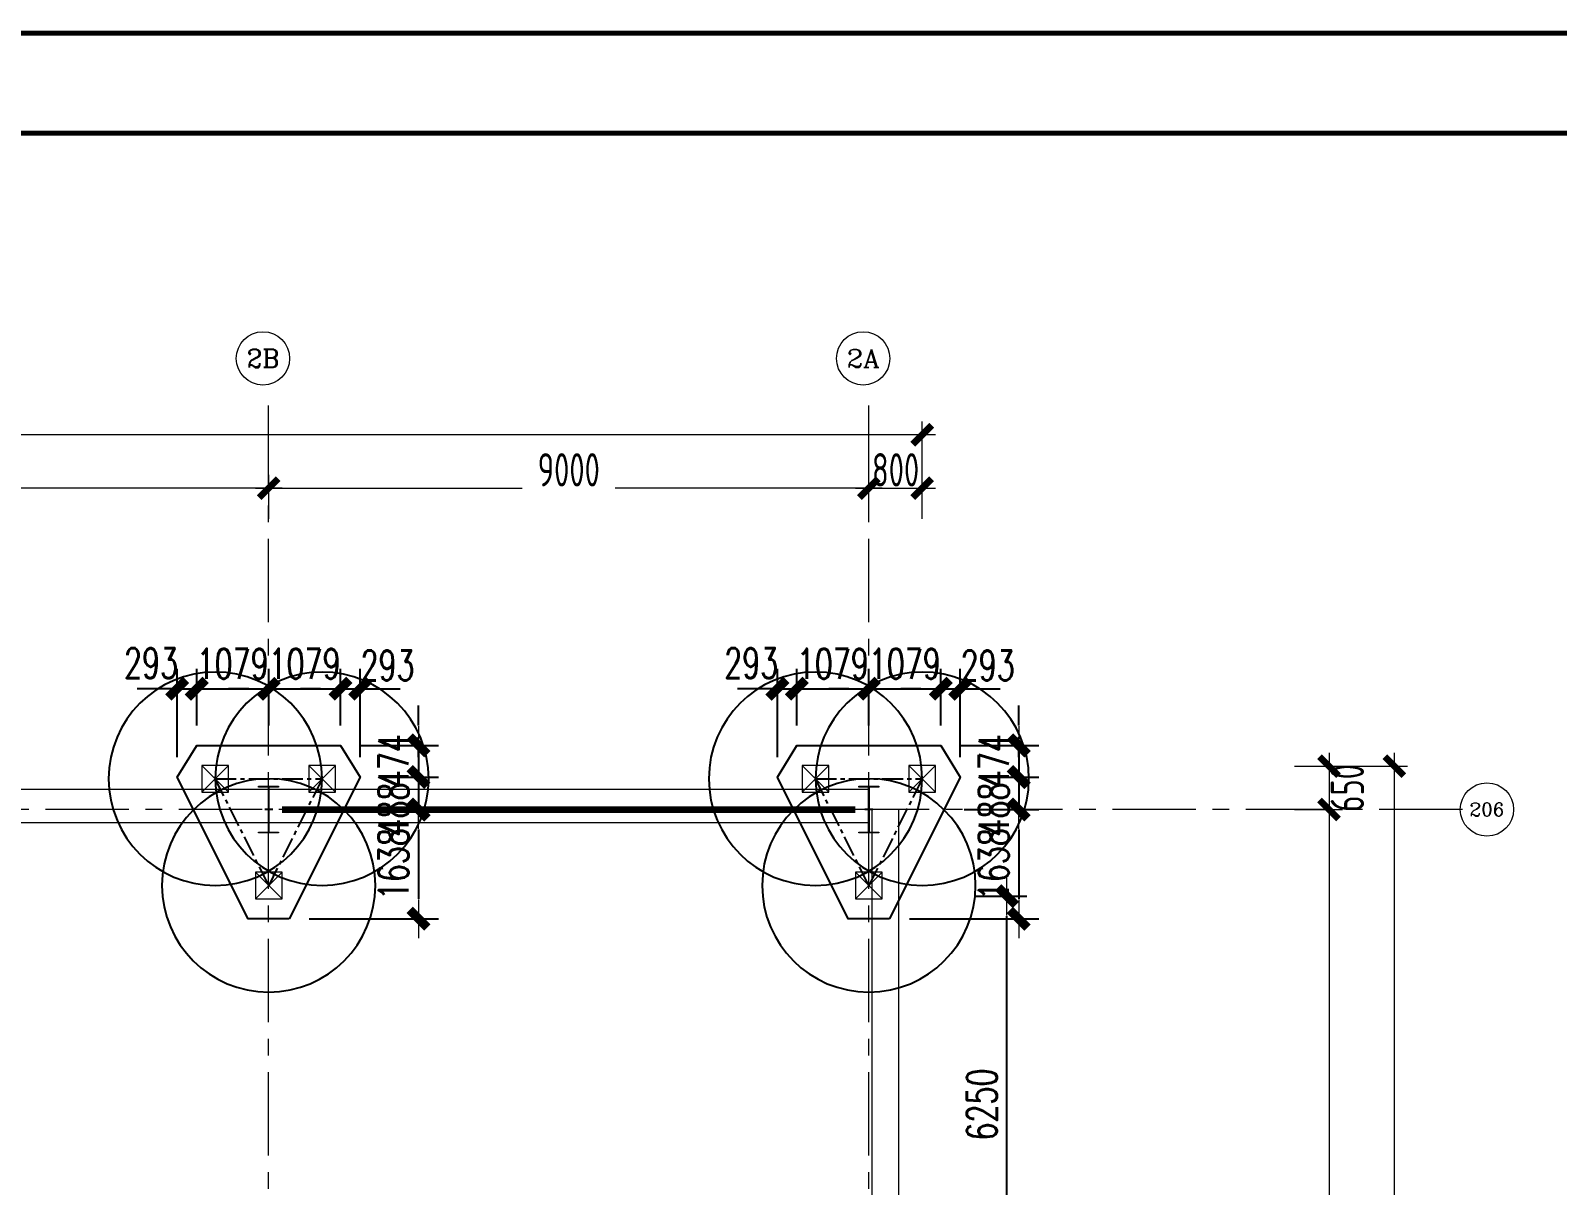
# Model space of a CAD drawing. Extents: x -1201378 to 2367219, y -619313 to 244905.
# Drawn here: x -96329 to -73432, y 12764 to 30085 of the extents above; entities that cross this region are included whole.
import ezdxf
from ezdxf.enums import TextEntityAlignment as Align

# ---------------------------------------------------------------- set-up
doc = ezdxf.new("R2010")
doc.units = 0
doc.header["$LTSCALE"] = 1000
doc.linetypes.add('CENTER', pattern=[2, 1.25, -0.25, 0.25, -0.25])
doc.layers.get('0').update_dxf_attribs({"linetype": 'CONTINUOUS'})
doc.layers.get('Defpoints').update_dxf_attribs({"linetype": 'CONTINUOUS'})
for name, color, linetype in [('0-cxFrame', 155, 'CONTINUOUS'), ('S-DOTE1', 140, 'CENTER'), ('S-HATCH1-W', 252, 'CONTINUOUS'), ('S-SS', 111, 'CONTINUOUS')]:
    doc.layers.add(name, color=color, linetype=linetype)
for name, color, linetype, lineweight in [('0-cxText', 131, 'CONTINUOUS', 25), ('S-axis', 111, 'CONTINUOUS', 0), ('S-bkl', 4, 'CONTINUOUS', 0), ('S-col', 2, 'CONTINUOUS', 0), ('S-dim', 81, 'CONTINUOUS', 0), ('S-dote', 5, 'CENTER', 0), ('S-zhuang', 1, 'CONTINUOUS', 0), ('柱间支撑', 6, 'CENTER', 0)]:
    doc.layers.add(name, color=color, linetype=linetype, lineweight=lineweight)
doc.styles.add('_TCH_AXIS', font='COMPLEX', dxfattribs={"bigfont": 'GBCBIG'})
doc.styles.add('cx_tuming', font='simhei.ttf')
doc.styles.add('cx_tuqian1', font='')
doc.styles.add('SS1', font='tj-romans1.shx', dxfattribs={"width": 0.7, "bigfont": 'tj-hztxt1.shx'})
doc.styles.add('TSSD_Dimension', font='tssdeng.shx', dxfattribs={"width": 0.7, "bigfont": 'hztxt.shx'})
doc.styles.add('黑体', font='simhei.ttf', dxfattribs={"width": 0.8})
doc.styles.get('cx_tuqian1').set_extended_font_data('SimSun')
doc.dimstyles.new('S-150-ARCHI', dxfattribs={"dimscale": 150, "dimtxt": 3, "dimasz": 2, "dimexe": 2, "dimexo": 2, "dimgap": 1, "dimtad": 1, "dimdec": 0, "dimzin": 0, "dimdsep": 46, "dimtxsty": 'SS1', "dimblk1": 'TT', "dimblk2": 'TT', "dimsah": 1, "dimcen": 1, "dimclrd": 256, "dimclre": 256, "dimclrt": 256, "dimadec": 0, "dimazin": 0, "dimtfac": 1, "dimtdec": 0, "dimtix": 1, "dimtmove": 2, "dimatfit": 0, "dimldrblk": 'TT', "dimfxl": 2, "dimtolj": 1, "dimtzin": 0, "dimarcsym": 0})
doc.dimstyles.new('TSSD_200_200', dxfattribs={"dimtxt": 500, "dimasz": 200, "dimexe": 200, "dimexo": 500, "dimgap": 200, "dimtad": 1, "dimdec": 0, "dimzin": 0, "dimdsep": 46, "dimtxsty": 'TSSD_Dimension', "dimblk": 'ARCHTICK', "dimcen": 0, "dimdle": 200, "dimclrt": 7, "dimadec": 0, "dimazin": 0, "dimtfac": 1, "dimtdec": 0, "dimtix": 1, "dimtmove": 2, "dimatfit": 3, "dimfxl": 1, "dimtolj": 1, "dimtzin": 0, "dimarcsym": 0})

# ---------------------------------------------------------------- blocks, each defined once
blk = doc.blocks.new('_ArchTick')
at = {"color": 0, "linetype": 'ByBlock', "const_width": 0.5}
blk.add_lwpolyline([(-0.71, -0.71), (0.71, 0.71)], dxfattribs=at)
blk = doc.blocks.new('*D85')
at = {"layer": 'Defpoints', "color": 0, "transparency": 16777216}
for p in [(-77874, -180948), (-77874, -181598), (-76858, -181598)]:
    blk.add_point(p, dxfattribs=at)
at = {"layer": 'S-axis', "color": 0, "lineweight": -2, "transparency": 16777216}
for p, q in [((-76858, -180748), (-76858, -181798)), ((-77374, -180948), (-76658, -180948)), ((-77374, -181598), (-76658, -181598))]:
    blk.add_line(p, q, dxfattribs=at)
at = {"layer": 'S-axis', "color": 0, "lineweight": -2, "transparency": 16777216, "xscale": 200, "yscale": 200, "zscale": 200}
for p, rotation in [((-76858, -180948), 90), ((-76858, -181598), 270)]:
    blk.add_blockref('_ArchTick', p, dxfattribs=dict(at, rotation=rotation))
at = {"layer": 'S-axis', "color": 7, "transparency": 16777216, "insert": (-76583, -181273), "char_height": 500, "attachment_point": 5, "rotation": 90, "style": 'TSSD_Dimension'}
blk.add_mtext('\\A1;650', dxfattribs=at)
blk = doc.blocks.new('*D86')
at = {"layer": 'Defpoints', "color": 0, "transparency": 16777216}
for p in [(-77874, -181598), (-77874, -198098), (-76858, -198098)]:
    blk.add_point(p, dxfattribs=at)
at = {"layer": 'S-axis', "color": 0, "lineweight": -2, "transparency": 16777216}
for p, q in [((-76858, -181398), (-76858, -189042)), ((-77374, -181598), (-76658, -181598)), ((-76858, -198298), (-76858, -190654)), ((-77374, -198098), (-76658, -198098))]:
    blk.add_line(p, q, dxfattribs=at)
at = {"layer": 'S-axis', "color": 0, "lineweight": -2, "transparency": 16777216, "xscale": 200, "yscale": 200, "zscale": 200}
for p, rotation in [((-76858, -181598), 90), ((-76858, -198098), 270)]:
    blk.add_blockref('_ArchTick', p, dxfattribs=dict(at, rotation=rotation))
at = {"layer": 'S-axis', "color": 7, "transparency": 16777216, "insert": (-76583, -189848), "char_height": 500, "attachment_point": 5, "rotation": 90, "style": 'TSSD_Dimension'}
blk.add_mtext('\\A1;16500', dxfattribs=at)
blk = doc.blocks.new('*D109')
at = {"layer": 'Defpoints', "color": 0, "transparency": 16777216}
for p in [(-92758, -176778), (-101758, -177738), (-92758, -177738)]:
    blk.add_point(p, dxfattribs=at)
at = {"layer": 'S-axis', "color": 0, "lineweight": -2, "transparency": 16777216}
for p, q in [((-101758, -177238), (-101758, -176578)), ((-92758, -177238), (-92758, -176578)), ((-101958, -176778), (-97957, -176778)), ((-92558, -176778), (-96560, -176778))]:
    blk.add_line(p, q, dxfattribs=at)
at = {"layer": 'S-axis', "color": 0, "lineweight": -2, "transparency": 16777216, "xscale": 200, "yscale": 200, "zscale": 200, "rotation": 180}
blk.add_blockref('_ArchTick', (-101758, -176778), dxfattribs=at)
at = {"layer": 'S-axis', "color": 0, "lineweight": -2, "transparency": 16777216, "xscale": 200, "yscale": 200, "zscale": 200}
blk.add_blockref('_ArchTick', (-92758, -176778), dxfattribs=at)
at = {"layer": 'S-axis', "color": 7, "transparency": 16777216, "insert": (-97258, -176503), "char_height": 500, "attachment_point": 5, "style": 'TSSD_Dimension'}
blk.add_mtext('\\A1;9000', dxfattribs=at)
blk = doc.blocks.new('*D110')
at = {"layer": 'Defpoints', "color": 0, "transparency": 16777216}
for p in [(-83758, -176778), (-92758, -177738), (-83758, -177738)]:
    blk.add_point(p, dxfattribs=at)
at = {"layer": 'S-axis', "color": 0, "lineweight": -2, "transparency": 16777216}
for p, q in [((-92758, -177238), (-92758, -176578)), ((-83758, -177238), (-83758, -176578)), ((-92958, -176778), (-88957, -176778)), ((-83558, -176778), (-87560, -176778))]:
    blk.add_line(p, q, dxfattribs=at)
at = {"layer": 'S-axis', "color": 0, "lineweight": -2, "transparency": 16777216, "xscale": 200, "yscale": 200, "zscale": 200, "rotation": 180}
blk.add_blockref('_ArchTick', (-92758, -176778), dxfattribs=at)
at = {"layer": 'S-axis', "color": 0, "lineweight": -2, "transparency": 16777216, "xscale": 200, "yscale": 200, "zscale": 200}
blk.add_blockref('_ArchTick', (-83758, -176778), dxfattribs=at)
at = {"layer": 'S-axis', "color": 7, "transparency": 16777216, "insert": (-88258, -176503), "char_height": 500, "attachment_point": 5, "style": 'TSSD_Dimension'}
blk.add_mtext('\\A1;9000', dxfattribs=at)
blk = doc.blocks.new('*D111')
at = {"layer": 'Defpoints', "color": 0, "transparency": 16777216}
for p in [(-82958, -176778), (-83758, -177738), (-82958, -177738)]:
    blk.add_point(p, dxfattribs=at)
at = {"layer": 'S-axis', "color": 0, "lineweight": -2, "transparency": 16777216}
for p, q in [((-83758, -177238), (-83758, -176578)), ((-82958, -177238), (-82958, -176578)), ((-83958, -176778), (-82758, -176778))]:
    blk.add_line(p, q, dxfattribs=at)
at = {"layer": 'S-axis', "color": 0, "lineweight": -2, "transparency": 16777216, "xscale": 200, "yscale": 200, "zscale": 200, "rotation": 180}
blk.add_blockref('_ArchTick', (-83758, -176778), dxfattribs=at)
at = {"layer": 'S-axis', "color": 0, "lineweight": -2, "transparency": 16777216, "xscale": 200, "yscale": 200, "zscale": 200}
blk.add_blockref('_ArchTick', (-82958, -176778), dxfattribs=at)
at = {"layer": 'S-axis', "color": 7, "transparency": 16777216, "insert": (-83358, -176503), "char_height": 500, "attachment_point": 5, "style": 'TSSD_Dimension'}
blk.add_mtext('\\A1;800', dxfattribs=at)
blk = doc.blocks.new('*D112')
at = {"layer": 'Defpoints', "color": 0, "transparency": 16777216}
for p in [(-82958, -175978), (-240958, -177638), (-82958, -177638)]:
    blk.add_point(p, dxfattribs=at)
at = {"layer": 'S-axis', "color": 0, "lineweight": -2, "transparency": 16777216}
for p, q in [((-240958, -177138), (-240958, -175778)), ((-82958, -177138), (-82958, -175778)), ((-241158, -175978), (-162899, -175978)), ((-82758, -175978), (-161018, -175978))]:
    blk.add_line(p, q, dxfattribs=at)
at = {"layer": 'S-axis', "color": 0, "lineweight": -2, "transparency": 16777216, "xscale": 200, "yscale": 200, "zscale": 200, "rotation": 180}
blk.add_blockref('_ArchTick', (-240958, -175978), dxfattribs=at)
at = {"layer": 'S-axis', "color": 0, "lineweight": -2, "transparency": 16777216, "xscale": 200, "yscale": 200, "zscale": 200}
blk.add_blockref('_ArchTick', (-82958, -175978), dxfattribs=at)
at = {"layer": 'S-axis', "color": 7, "transparency": 16777216, "insert": (-161958, -175703), "char_height": 500, "attachment_point": 5, "style": 'TSSD_Dimension'}
blk.add_mtext('\\A1;158000', dxfattribs=at)
blk = doc.blocks.new('*D113')
at = {"layer": 'Defpoints', "color": 0, "transparency": 16777216}
for p in [(-77774, -180948), (-77774, -264748), (-75879, -264748)]:
    blk.add_point(p, dxfattribs=at)
at = {"layer": 'S-axis', "color": 0, "lineweight": -2, "transparency": 16777216}
for p, q in [((-75879, -180748), (-75879, -222015)), ((-77274, -180948), (-75679, -180948)), ((-75879, -264948), (-75879, -223681)), ((-77274, -264748), (-75679, -264748))]:
    blk.add_line(p, q, dxfattribs=at)
at = {"layer": 'S-axis', "color": 0, "lineweight": -2, "transparency": 16777216, "xscale": 200, "yscale": 200, "zscale": 200}
for p, rotation in [((-75879, -180948), 90), ((-75879, -264748), 270)]:
    blk.add_blockref('_ArchTick', p, dxfattribs=dict(at, rotation=rotation))
at = {"layer": 'S-axis', "color": 7, "transparency": 16777216, "insert": (-75604, -222848), "char_height": 500, "attachment_point": 5, "rotation": 90, "style": 'TSSD_Dimension'}
blk.add_mtext('\\A1;83800', dxfattribs=at)
blk = doc.blocks.new('nt66')
at = {"layer": 'S-col'}
blk.add_lwpolyline([(-195790, 766820), (-195490, 766820), (-195490, 766808), (-195636, 766808), (-195636, 766132), (-195490, 766132), (-195490, 766120), (-195790, 766120), (-195790, 766132), (-195644, 766132), (-195644, 766808), (-195790, 766808)], close=True, dxfattribs=at)
blk = doc.blocks.new('33333')
for p in [(57786, -43900), (66786, -43900)]:
    blk.add_blockref('nt66', p)
blk = doc.blocks.new('S-ZHUANG-400')
at = {"layer": 'S-zhuang'}
for p, q in [((200, -200), (-200, 200)), ((-200, -200), (200, 200))]:
    blk.add_line(p, q, dxfattribs=at)
blk.add_lwpolyline([(-200, 200), (200, 200), (200, -200), (-200, -200)], close=True, dxfattribs=at)
blk = doc.blocks.new('CT3')
at = {"layer": 'Defpoints'}
for centre in [(-101758, -256416), (-102558, -258016), (-100958, -258016)]:
    blk.add_circle(centre, 1600, dxfattribs=at)
at = {"layer": 'S-DOTE1', "ltscale": 0.25}
for p, q in [((-101698, -257554), (-101818, -257554)), ((-101758, -257494), (-101758, -257614))]:
    blk.add_line(p, q, dxfattribs=at)
at = {"layer": 'S-DOTE1', "linetype": 'CENTER', "ltscale": 0.25}
blk.add_lwpolyline([(-100958, -258016), (-101758, -256416), (-102558, -258016)], close=True, dxfattribs=at)
at = {"layer": 'S-HATCH1-W'}
blk.add_lwpolyline([(-101449, -255916), (-102067, -255916), (-103130, -258042), (-102837, -258516), (-100680, -258516), (-100387, -258042)], close=True, dxfattribs=at)
at = {"layer": 'S-zhuang', "rotation": 90.00000000000001}
for p in [(-101758, -256416), (-102558, -258016), (-100958, -258016)]:
    blk.add_blockref('S-ZHUANG-400', p, dxfattribs=at)
blk = doc.blocks.new('TK22.A0 L(Dragon)')
at = {"layer": '0-cxFrame', "color": 7, "const_width": 0.5}
blk.add_lwpolyline([(0, 0), (-1486, 0), (-1486, 841), (0, 841)], close=True, dxfattribs=at)
at = {"layer": '0-cxFrame', "const_width": 0.5}
blk.add_lwpolyline([(-80, 10), (-1466, 10), (-1466, 831), (-80, 831)], close=True, dxfattribs=at)
at = {"style": '黑体', "flags": 4}
blk.add_attdef('图幅', text='', height=3.3, dxfattribs=at).set_placement((-40, 3), align=Align.RIGHT)
at = {"layer": '0-cxText', "flags": 4}
for tag, height, style, p in [('建设单位', 3.5, 'cx_tuming', (-45, 240)), ('项目名称', 3.5, 'cx_tuming', (-45, 210)), ('子项名称', 3.5, 'cx_tuming', (-45, 180)), ('工程编号', 3.3, 'cx_tuqian1', (-35, 165)), ('图名1', 3.5, 'cx_tuming', (-45, 87)), ('图名2', 3.5, 'cx_tuming', (-45, 79)), ('图名3', 3.5, 'cx_tuming', (-45, 71)), ('出图日期', 3.3, 'cx_tuqian1', (-39, 60)), ('专业', 3.3, 'cx_tuqian1', (-55, 52)), ('图号', 3.3, 'cx_tuqian1', (-55, 44)), ('版次', 3.3, 'cx_tuqian1', (-20, 44))]:
    blk.add_attdef(tag, text='', height=height, dxfattribs=dict(at, style=style)).set_placement(p, align=Align.MIDDLE)
at = {"layer": 'Defpoints', "color": 6, "flags": 4}
for tag, height, style, p in [('tufu', 3.3, '黑体', (-12, 12)), ('dwfname', 4, 'cx_tuqian1', (-80, 3))]:
    blk.add_attdef(tag, text='', height=height, dxfattribs=dict(at, style=style)).set_placement(p, align=Align.RIGHT)
blk = doc.blocks.new('TT')
blk.add_line((-0.969, 0), (0.969, 0))
at = {"const_width": 0.45}
blk.add_lwpolyline([(-0.442, -0.442), (0.442, 0.442)], dxfattribs=at)
blk = doc.blocks.new('*D2159')
at = {"layer": 'Defpoints', "color": 0, "transparency": 16777216}
for p in [(-93837, 20214), (-93837, 19364), (-94130, 18889)]:
    blk.add_point(p, dxfattribs=at)
at = {"layer": 'S-dim', "lineweight": -2, "transparency": 16777216}
for p, q in [((-94130, 19189), (-94130, 20514)), ((-93837, 19664), (-93837, 20514)), ((-94430, 20214), (-94730, 20214)), ((-94130, 20214), (-93837, 20214)), ((-93537, 20214), (-93237, 20214))]:
    blk.add_line(p, q, dxfattribs=at)
at = {"layer": 'S-dim', "lineweight": -2, "transparency": 16777216, "xscale": 300, "yscale": 300, "zscale": 300}
blk.add_blockref('TT', (-94130, 20214), dxfattribs=at)
at = {"layer": 'S-dim', "lineweight": -2, "transparency": 16777216, "xscale": 300, "yscale": 300, "zscale": 300, "rotation": 180}
blk.add_blockref('TT', (-93837, 20214), dxfattribs=at)
at = {"layer": 'S-dim', "transparency": 16777216, "insert": (-94522, 20598), "char_height": 450, "attachment_point": 5, "style": 'SS1'}
blk.add_mtext('\\A1;293', dxfattribs=at)
blk = doc.blocks.new('*D2160')
at = {"layer": 'Defpoints', "color": 0, "transparency": 16777216}
for p in [(-92758, 20214), (-93837, 19364), (-92758, 19364)]:
    blk.add_point(p, dxfattribs=at)
at = {"layer": 'S-dim', "lineweight": -2, "transparency": 16777216}
for p, q in [((-93837, 19664), (-93837, 20514)), ((-92758, 19664), (-92758, 20514)), ((-94137, 20214), (-94437, 20214)), ((-93837, 20214), (-92758, 20214)), ((-92458, 20214), (-92158, 20214))]:
    blk.add_line(p, q, dxfattribs=at)
at = {"layer": 'S-dim', "lineweight": -2, "transparency": 16777216, "xscale": 300, "yscale": 300, "zscale": 300}
blk.add_blockref('TT', (-93837, 20214), dxfattribs=at)
at = {"layer": 'S-dim', "lineweight": -2, "transparency": 16777216, "xscale": 300, "yscale": 300, "zscale": 300, "rotation": 180}
blk.add_blockref('TT', (-92758, 20214), dxfattribs=at)
at = {"layer": 'S-dim', "transparency": 16777216, "insert": (-93298, 20589), "char_height": 450, "attachment_point": 5, "style": 'SS1'}
blk.add_mtext('\\A1;1079', dxfattribs=at)
blk = doc.blocks.new('*D2161')
at = {"layer": 'Defpoints', "color": 0, "transparency": 16777216}
for p in [(-91680, 20214), (-92758, 19364), (-91680, 19364)]:
    blk.add_point(p, dxfattribs=at)
at = {"layer": 'S-dim', "lineweight": -2, "transparency": 16777216}
for p, q in [((-92758, 19664), (-92758, 20514)), ((-91680, 19664), (-91680, 20514)), ((-93058, 20214), (-93358, 20214)), ((-92758, 20214), (-91680, 20214)), ((-91380, 20214), (-91080, 20214))]:
    blk.add_line(p, q, dxfattribs=at)
at = {"layer": 'S-dim', "lineweight": -2, "transparency": 16777216, "xscale": 300, "yscale": 300, "zscale": 300}
blk.add_blockref('TT', (-92758, 20214), dxfattribs=at)
at = {"layer": 'S-dim', "lineweight": -2, "transparency": 16777216, "xscale": 300, "yscale": 300, "zscale": 300, "rotation": 180}
blk.add_blockref('TT', (-91680, 20214), dxfattribs=at)
at = {"layer": 'S-dim', "transparency": 16777216, "insert": (-92219, 20589), "char_height": 450, "attachment_point": 5, "style": 'SS1'}
blk.add_mtext('\\A1;1079', dxfattribs=at)
blk = doc.blocks.new('*D2162')
at = {"layer": 'Defpoints', "color": 0, "transparency": 16777216}
for p in [(-91387, 20214), (-91680, 19364), (-91387, 18889)]:
    blk.add_point(p, dxfattribs=at)
at = {"layer": 'S-dim', "lineweight": -2, "transparency": 16777216}
for p, q in [((-91680, 19664), (-91680, 20514)), ((-91387, 19189), (-91387, 20514)), ((-91980, 20214), (-92280, 20214)), ((-91680, 20214), (-91387, 20214)), ((-91087, 20214), (-90787, 20214))]:
    blk.add_line(p, q, dxfattribs=at)
at = {"layer": 'S-dim', "lineweight": -2, "transparency": 16777216, "xscale": 300, "yscale": 300, "zscale": 300}
blk.add_blockref('TT', (-91680, 20214), dxfattribs=at)
at = {"layer": 'S-dim', "lineweight": -2, "transparency": 16777216, "xscale": 300, "yscale": 300, "zscale": 300, "rotation": 180}
blk.add_blockref('TT', (-91387, 20214), dxfattribs=at)
at = {"layer": 'S-dim', "transparency": 16777216, "insert": (-90976, 20564), "char_height": 450, "attachment_point": 5, "style": 'SS1'}
blk.add_mtext('\\A1;293', dxfattribs=at)
blk = doc.blocks.new('*D2163')
at = {"layer": 'Defpoints', "color": 0, "transparency": 16777216}
for p in [(-91680, 19364), (-91387, 18889), (-90511, 18889)]:
    blk.add_point(p, dxfattribs=at)
at = {"layer": 'S-dim', "lineweight": -2, "transparency": 16777216}
for p, q in [((-90511, 19664), (-90511, 19964)), ((-91380, 19364), (-90211, 19364)), ((-90511, 19364), (-90511, 18889)), ((-91087, 18889), (-90211, 18889)), ((-90511, 18589), (-90511, 18289))]:
    blk.add_line(p, q, dxfattribs=at)
at = {"layer": 'S-dim', "lineweight": -2, "transparency": 16777216, "xscale": 300, "yscale": 300, "zscale": 300}
for p, rotation in [((-90511, 19364), 270), ((-90511, 18889), 90)]:
    blk.add_blockref('TT', p, dxfattribs=dict(at, rotation=rotation))
at = {"layer": 'S-dim', "transparency": 16777216, "insert": (-90886, 19127), "char_height": 450, "attachment_point": 5, "rotation": 90, "style": 'SS1'}
blk.add_mtext('\\A1;474', dxfattribs=at)
blk = doc.blocks.new('*D2164')
at = {"layer": 'Defpoints', "color": 0, "transparency": 16777216}
for p in [(-91387, 18889), (-91630, 18402), (-90511, 18402)]:
    blk.add_point(p, dxfattribs=at)
at = {"layer": 'S-dim', "lineweight": -2, "transparency": 16777216}
for p, q in [((-90511, 19189), (-90511, 19489)), ((-91087, 18889), (-90211, 18889)), ((-90511, 18889), (-90511, 18402)), ((-91330, 18402), (-90211, 18402)), ((-90511, 18102), (-90511, 17802))]:
    blk.add_line(p, q, dxfattribs=at)
at = {"layer": 'S-dim', "lineweight": -2, "transparency": 16777216, "xscale": 300, "yscale": 300, "zscale": 300}
for p, rotation in [((-90511, 18889), 270), ((-90511, 18402), 90)]:
    blk.add_blockref('TT', p, dxfattribs=dict(at, rotation=rotation))
at = {"layer": 'S-dim', "transparency": 16777216, "insert": (-90886, 18402), "char_height": 450, "attachment_point": 5, "rotation": 90, "style": 'SS1'}
blk.add_mtext('\\A1;488', dxfattribs=at)
blk = doc.blocks.new('*D2165')
at = {"layer": 'Defpoints', "color": 0, "transparency": 16777216}
for p in [(-91630, 18402), (-92449, 16764), (-90511, 16764)]:
    blk.add_point(p, dxfattribs=at)
at = {"layer": 'S-dim', "lineweight": -2, "transparency": 16777216}
for p, q in [((-91330, 18402), (-90211, 18402)), ((-90511, 18102), (-90511, 17064)), ((-92149, 16764), (-90211, 16764))]:
    blk.add_line(p, q, dxfattribs=at)
at = {"layer": 'S-dim', "lineweight": -2, "transparency": 16777216, "xscale": 300, "yscale": 300, "zscale": 300}
for p, rotation in [((-90511, 18402), 90), ((-90511, 16764), 270)]:
    blk.add_blockref('TT', p, dxfattribs=dict(at, rotation=rotation))
at = {"layer": 'S-dim', "transparency": 16777216, "insert": (-90886, 17583), "char_height": 450, "attachment_point": 5, "rotation": 90, "style": 'SS1'}
blk.add_mtext('\\A1;1638', dxfattribs=at)
blk = doc.blocks.new('*D2166')
at = {"layer": 'Defpoints', "color": 0, "transparency": 16777216}
for p in [(-84837, 20214), (-84837, 19364), (-85130, 18889)]:
    blk.add_point(p, dxfattribs=at)
at = {"layer": 'S-dim', "lineweight": -2, "transparency": 16777216}
for p, q in [((-85130, 19189), (-85130, 20514)), ((-84837, 19664), (-84837, 20514)), ((-85430, 20214), (-85730, 20214)), ((-85130, 20214), (-84837, 20214)), ((-84537, 20214), (-84237, 20214))]:
    blk.add_line(p, q, dxfattribs=at)
at = {"layer": 'S-dim', "lineweight": -2, "transparency": 16777216, "xscale": 300, "yscale": 300, "zscale": 300}
blk.add_blockref('TT', (-85130, 20214), dxfattribs=at)
at = {"layer": 'S-dim', "lineweight": -2, "transparency": 16777216, "xscale": 300, "yscale": 300, "zscale": 300, "rotation": 180}
blk.add_blockref('TT', (-84837, 20214), dxfattribs=at)
at = {"layer": 'S-dim', "transparency": 16777216, "insert": (-85522, 20598), "char_height": 450, "attachment_point": 5, "style": 'SS1'}
blk.add_mtext('\\A1;293', dxfattribs=at)
blk = doc.blocks.new('*D2167')
at = {"layer": 'Defpoints', "color": 0, "transparency": 16777216}
for p in [(-83758, 20214), (-84837, 19364), (-83758, 19364)]:
    blk.add_point(p, dxfattribs=at)
at = {"layer": 'S-dim', "lineweight": -2, "transparency": 16777216}
for p, q in [((-84837, 19664), (-84837, 20514)), ((-83758, 19664), (-83758, 20514)), ((-85137, 20214), (-85437, 20214)), ((-84837, 20214), (-83758, 20214)), ((-83458, 20214), (-83158, 20214))]:
    blk.add_line(p, q, dxfattribs=at)
at = {"layer": 'S-dim', "lineweight": -2, "transparency": 16777216, "xscale": 300, "yscale": 300, "zscale": 300}
blk.add_blockref('TT', (-84837, 20214), dxfattribs=at)
at = {"layer": 'S-dim', "lineweight": -2, "transparency": 16777216, "xscale": 300, "yscale": 300, "zscale": 300, "rotation": 180}
blk.add_blockref('TT', (-83758, 20214), dxfattribs=at)
at = {"layer": 'S-dim', "transparency": 16777216, "insert": (-84298, 20589), "char_height": 450, "attachment_point": 5, "style": 'SS1'}
blk.add_mtext('\\A1;1079', dxfattribs=at)
blk = doc.blocks.new('*D2168')
at = {"layer": 'Defpoints', "color": 0, "transparency": 16777216}
for p in [(-82680, 20214), (-83758, 19364), (-82680, 19364)]:
    blk.add_point(p, dxfattribs=at)
at = {"layer": 'S-dim', "lineweight": -2, "transparency": 16777216}
for p, q in [((-83758, 19664), (-83758, 20514)), ((-82680, 19664), (-82680, 20514)), ((-84058, 20214), (-84358, 20214)), ((-83758, 20214), (-82680, 20214)), ((-82380, 20214), (-82080, 20214))]:
    blk.add_line(p, q, dxfattribs=at)
at = {"layer": 'S-dim', "lineweight": -2, "transparency": 16777216, "xscale": 300, "yscale": 300, "zscale": 300}
blk.add_blockref('TT', (-83758, 20214), dxfattribs=at)
at = {"layer": 'S-dim', "lineweight": -2, "transparency": 16777216, "xscale": 300, "yscale": 300, "zscale": 300, "rotation": 180}
blk.add_blockref('TT', (-82680, 20214), dxfattribs=at)
at = {"layer": 'S-dim', "transparency": 16777216, "insert": (-83219, 20589), "char_height": 450, "attachment_point": 5, "style": 'SS1'}
blk.add_mtext('\\A1;1079', dxfattribs=at)
blk = doc.blocks.new('*D2169')
at = {"layer": 'Defpoints', "color": 0, "transparency": 16777216}
for p in [(-82387, 20214), (-82680, 19364), (-82387, 18889)]:
    blk.add_point(p, dxfattribs=at)
at = {"layer": 'S-dim', "lineweight": -2, "transparency": 16777216}
for p, q in [((-82680, 19664), (-82680, 20514)), ((-82387, 19189), (-82387, 20514)), ((-82980, 20214), (-83280, 20214)), ((-82680, 20214), (-82387, 20214)), ((-82087, 20214), (-81787, 20214))]:
    blk.add_line(p, q, dxfattribs=at)
at = {"layer": 'S-dim', "lineweight": -2, "transparency": 16777216, "xscale": 300, "yscale": 300, "zscale": 300}
blk.add_blockref('TT', (-82680, 20214), dxfattribs=at)
at = {"layer": 'S-dim', "lineweight": -2, "transparency": 16777216, "xscale": 300, "yscale": 300, "zscale": 300, "rotation": 180}
blk.add_blockref('TT', (-82387, 20214), dxfattribs=at)
at = {"layer": 'S-dim', "transparency": 16777216, "insert": (-81976, 20564), "char_height": 450, "attachment_point": 5, "style": 'SS1'}
blk.add_mtext('\\A1;293', dxfattribs=at)
blk = doc.blocks.new('*D2170')
at = {"layer": 'Defpoints', "color": 0, "transparency": 16777216}
for p in [(-82680, 19364), (-82387, 18889), (-81511, 18889)]:
    blk.add_point(p, dxfattribs=at)
at = {"layer": 'S-dim', "lineweight": -2, "transparency": 16777216}
for p, q in [((-81511, 19664), (-81511, 19964)), ((-82380, 19364), (-81211, 19364)), ((-81511, 19364), (-81511, 18889)), ((-82087, 18889), (-81211, 18889)), ((-81511, 18589), (-81511, 18289))]:
    blk.add_line(p, q, dxfattribs=at)
at = {"layer": 'S-dim', "lineweight": -2, "transparency": 16777216, "xscale": 300, "yscale": 300, "zscale": 300}
for p, rotation in [((-81511, 19364), 270), ((-81511, 18889), 90)]:
    blk.add_blockref('TT', p, dxfattribs=dict(at, rotation=rotation))
at = {"layer": 'S-dim', "transparency": 16777216, "insert": (-81886, 19127), "char_height": 450, "attachment_point": 5, "rotation": 90, "style": 'SS1'}
blk.add_mtext('\\A1;474', dxfattribs=at)
blk = doc.blocks.new('*D2171')
at = {"layer": 'Defpoints', "color": 0, "transparency": 16777216}
for p in [(-82387, 18889), (-82630, 18402), (-81511, 18402)]:
    blk.add_point(p, dxfattribs=at)
at = {"layer": 'S-dim', "lineweight": -2, "transparency": 16777216}
for p, q in [((-81511, 19189), (-81511, 19489)), ((-82087, 18889), (-81211, 18889)), ((-81511, 18889), (-81511, 18402)), ((-82330, 18402), (-81211, 18402)), ((-81511, 18102), (-81511, 17802))]:
    blk.add_line(p, q, dxfattribs=at)
at = {"layer": 'S-dim', "lineweight": -2, "transparency": 16777216, "xscale": 300, "yscale": 300, "zscale": 300}
for p, rotation in [((-81511, 18889), 270), ((-81511, 18402), 90)]:
    blk.add_blockref('TT', p, dxfattribs=dict(at, rotation=rotation))
at = {"layer": 'S-dim', "transparency": 16777216, "insert": (-81886, 18402), "char_height": 450, "attachment_point": 5, "rotation": 90, "style": 'SS1'}
blk.add_mtext('\\A1;488', dxfattribs=at)
blk = doc.blocks.new('*D2172')
at = {"layer": 'Defpoints', "color": 0, "transparency": 16777216}
for p in [(-82630, 18402), (-83449, 16764), (-81511, 16764)]:
    blk.add_point(p, dxfattribs=at)
at = {"layer": 'S-dim', "lineweight": -2, "transparency": 16777216}
for p, q in [((-82330, 18402), (-81211, 18402)), ((-81511, 18102), (-81511, 17064)), ((-83149, 16764), (-81211, 16764))]:
    blk.add_line(p, q, dxfattribs=at)
at = {"layer": 'S-dim', "lineweight": -2, "transparency": 16777216, "xscale": 300, "yscale": 300, "zscale": 300}
for p, rotation in [((-81511, 18402), 90), ((-81511, 16764), 270)]:
    blk.add_blockref('TT', p, dxfattribs=dict(at, rotation=rotation))
at = {"layer": 'S-dim', "transparency": 16777216, "insert": (-81886, 17583), "char_height": 450, "attachment_point": 5, "rotation": 90, "style": 'SS1'}
blk.add_mtext('\\A1;1638', dxfattribs=at)
blk = doc.blocks.new('*D2530')
at = {"layer": 'Defpoints', "color": 0, "transparency": 16777216}
for p in [(-82458, 17102), (-81687, 17102), (-82458, 10852)]:
    blk.add_point(p, dxfattribs=at)
at = {"layer": 'S-dim', "lineweight": -2, "transparency": 16777216}
for p, q in [((-82158, 17102), (-81387, 17102)), ((-81687, 11152), (-81687, 16802)), ((-82158, 10852), (-81387, 10852))]:
    blk.add_line(p, q, dxfattribs=at)
at = {"layer": 'S-dim', "lineweight": -2, "transparency": 16777216, "xscale": 300, "yscale": 300, "zscale": 300}
for p, rotation in [((-81687, 17102), 90), ((-81687, 10852), 270)]:
    blk.add_blockref('TT', p, dxfattribs=dict(at, rotation=rotation))
at = {"layer": 'S-dim', "transparency": 16777216, "insert": (-82062, 13977), "char_height": 450, "attachment_point": 5, "rotation": 90, "style": 'SS1'}
blk.add_mtext('\\A1;6250', dxfattribs=at)
blk = doc.blocks.new('A$C9c07358d')
at = {"layer": '柱间支撑', "const_width": 100}
blk.add_lwpolyline([(156100, 150), (147500, 150)], dxfattribs=at)
blk = doc.blocks.new('2#轴网')
at = {"layer": 'S-axis'}
for centre in [(-92843.4, -174832), (-83843.4, -174832), (-74489.2, -181597)]:
    blk.add_circle(centre, 400, dxfattribs=at)
at = {"layer": 'S-dote'}
for p, q in [((-92758.5, -270787), (-92758.5, -175298.2)), ((-83758.5, -270787), (-83758.5, -175298.2)), ((-74854.3, -181598.2), (-251154.3, -181598.2))]:
    blk.add_line(p, q, dxfattribs=at)
at = {"layer": 'S-axis', "style": '_TCH_AXIS'}
for s, height, p, p2 in [('2B', 276.42, (-93086.9, -174970.3), (-92599.9, -174970.3)), ('2A', 270.86, (-84088.4, -174967.5), (-83598.3, -174967.5)), ('206', 202.97, (-74750.1, -181698.5), (-74228.2, -181698.5))]:
    blk.add_text(s, height=height, dxfattribs=at).set_placement(p, p2, align=Align.FIT)
at = {"layer": 'S-axis'}
for base, p1, p2, angle, picture, middle in [((-82958.5, -175978.2), (-240958.5, -177638.2), (-82958.5, -177638.2), 0, '*D112', (-161958.5, -175703.2)), ((-92758.5, -176778.2), (-101758.5, -177738.2), (-92758.5, -177738.2), 0, '*D109', (-97258.5, -176503.2)), ((-83758.5, -176778.2), (-92758.5, -177738.2), (-83758.5, -177738.2), 0, '*D110', (-88258.5, -176503.2)), ((-82958.5, -176778.2), (-83758.5, -177738.2), (-82958.5, -177738.2), 0, '*D111', (-83358.5, -176503.2)), ((-76858.5, -181598.2), (-77874.3, -180948.2), (-77874.3, -181598.2), 270, '*D85', (-76583.5, -181273.2)), ((-75878.8, -264748.2), (-77774.3, -180948.2), (-77774.3, -264748.2), 270, '*D113', (-75603.8, -222848.2)), ((-76858.5, -198098.2), (-77874.3, -181598.2), (-77874.3, -198098.2), 270, '*D86', (-76583.5, -189848.2))]:
    dim = blk.add_linear_dim(base=base, p1=p1, p2=p2, angle=angle, dimstyle='TSSD_200_200', dxfattribs=at)
    dim.commit()
    dim.dimension.update_dxf_attribs({"geometry": picture, "text_midpoint": middle, "dimtype": 161})

msp = doc.modelspace()

# ---------------------------------------------------------------- linework, layer by layer
at = {"layer": 'S-bkl'}
for p, q in [((-83754.5, 18701.8), (-219244.8, 18701.8)), ((-83708.5, -63760.2), (-83708.5, 18401.8)), ((-83754.5, 18201.8), (-218937.8, 18201.8))]:
    msp.add_line(p, q, dxfattribs=at)
msp.add_lwpolyline([(-83308.5, -63760.2), (-83308.5, 18401.8)], dxfattribs=at)

# ---------------------------------------------------------------- block references
at = {"layer": '0-cxFrame', "xscale": 150, "yscale": 150, "zscale": 150}
msp.add_blockref('TK22.A0 L(Dragon)', (-50573.1, -96102.2), dxfattribs=at)
at = {"layer": 'S-axis'}
msp.add_blockref('2#轴网', (0, 200000), dxfattribs=at)
at = {"layer": 'S-col'}
msp.add_blockref('33333', (45095.7, -704168.2), dxfattribs=at)
at = {"layer": 'S-SS'}
msp.add_blockref('A$C9c07358d', (-240058.5, 18251.8), dxfattribs=at)
at = {"layer": 'S-zhuang', "xscale": -1, "rotation": 180}
for p in [(9000, -239152.4), (18000, -239152.4)]:
    msp.add_blockref('CT3', p, dxfattribs=at)

# ---------------------------------------------------------------- dimensions: what is measured, and where the dimension line sits
at = {"layer": 'S-dim'}
for base, p1, p2, picture, middle in [((-93837.2, 20214.3), (-94130.3, 18889.4), (-93837.2, 19363.7), '*D2159', (-94522, 20597.6)), ((-91386.6, 20214.3), (-91679.7, 19363.7), (-91386.6, 18889.4), '*D2162', (-90976.3, 20564)), ((-84837.2, 20214.3), (-85130.3, 18889.4), (-84837.2, 19363.7), '*D2166', (-85522, 20597.6)), ((-82386.6, 20214.3), (-82679.7, 19363.7), (-82386.6, 18889.4), '*D2169', (-81976.3, 20564))]:
    dim = msp.add_linear_dim(base=base, p1=p1, p2=p2, dimstyle='S-150-ARCHI', dxfattribs=at)
    dim.commit()
    dim.dimension.update_dxf_attribs({"geometry": picture, "text_midpoint": middle, "dimtype": 160})
for base, p1, p2, picture, middle in [((-92758.5, 20214.3), (-93837.2, 19363.7), (-92758.5, 19363.7), '*D2160', (-93297.8, 20589.3)), ((-91679.7, 20214.3), (-92758.5, 19363.7), (-91679.7, 19363.7), '*D2161', (-92219.1, 20589.3)), ((-83758.5, 20214.3), (-84837.2, 19363.7), (-83758.5, 19363.7), '*D2167', (-84297.8, 20589.3)), ((-82679.7, 20214.3), (-83758.5, 19363.7), (-82679.7, 19363.7), '*D2168', (-83219.1, 20589.3))]:
    dim = msp.add_linear_dim(base=base, p1=p1, p2=p2, dimstyle='S-150-ARCHI', dxfattribs=at)
    dim.commit()
    dim.dimension.update_dxf_attribs({"geometry": picture, "text_midpoint": middle})
for base, p1, p2, angle, picture, middle in [((-90510.6, 18889.4), (-91679.7, 19363.7), (-91386.6, 18889.4), 270, '*D2163', (-90885.6, 19126.6)), ((-81510.6, 18889.4), (-82679.7, 19363.7), (-82386.6, 18889.4), 270, '*D2170', (-81885.6, 19126.6)), ((-90510.6, 16763.7), (-91630.4, 18401.8), (-92449.4, 16763.7), 270, '*D2165', (-90885.6, 17582.8)), ((-81510.6, 16763.7), (-82630.4, 18401.8), (-83449.4, 16763.7), 270, '*D2172', (-81885.6, 17582.8)), ((-81686.9, 17101.8), (-82458.3, 10851.8), (-82458.5, 17101.8), 90, '*D2530', (-82061.9, 13976.8))]:
    dim = msp.add_linear_dim(base=base, p1=p1, p2=p2, angle=angle, dimstyle='S-150-ARCHI', dxfattribs=at)
    dim.commit()
    dim.dimension.update_dxf_attribs({"geometry": picture, "text_midpoint": middle})
for base, p1, p2, picture, middle in [((-90510.6, 18401.8), (-91386.6, 18889.4), (-91630.4, 18401.8), '*D2164', (-90885.6, 18401.8)), ((-81510.6, 18401.8), (-82386.6, 18889.4), (-82630.4, 18401.8), '*D2171', (-81885.6, 18401.8))]:
    dim = msp.add_linear_dim(base=base, p1=p1, p2=p2, angle=270, dimstyle='S-150-ARCHI', dxfattribs=at)
    dim.commit()
    dim.dimension.update_dxf_attribs({"geometry": picture, "text_midpoint": middle, "dimtype": 160})

doc.saveas('drawing.dxf')
